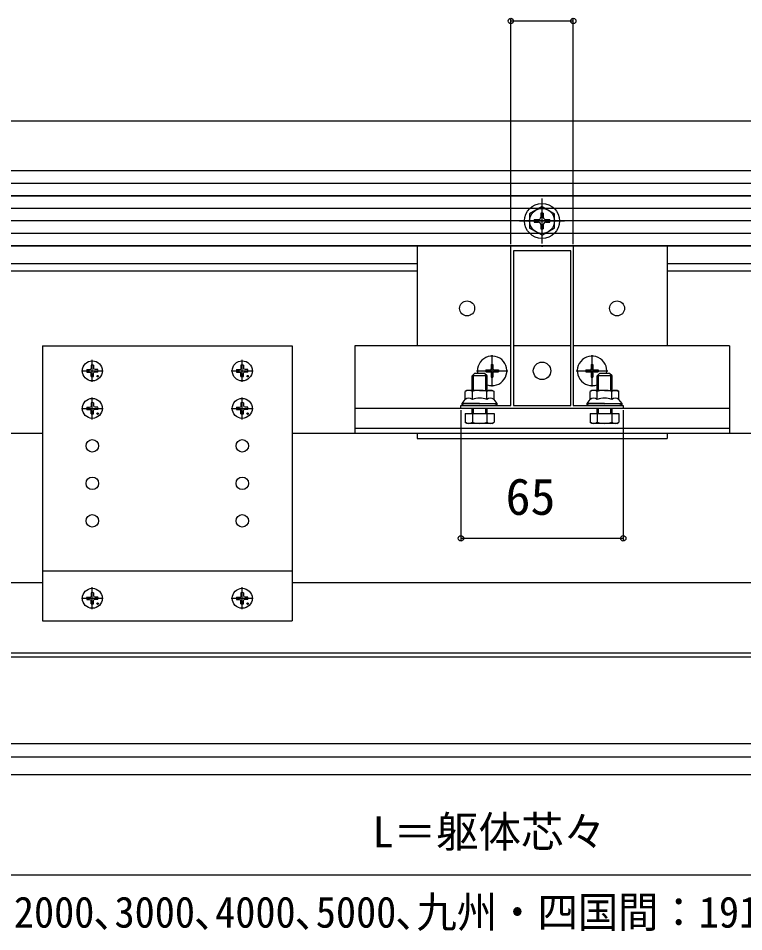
# Model space of a CAD drawing. Units: millimetres, scale not verified. Extents: x -875 to 875, y -1305 to 1298.
# Drawn here: x -162.4 to 127.9, y -134.6 to 230.9 of the extents above; entities that cross this region are included whole.
import ezdxf
from ezdxf.enums import TextEntityAlignment as Align

# ---------------------------------------------------------------- set-up
doc = ezdxf.new("R2010")
doc.units = ezdxf.units.MM
doc.header["$LTSCALE"] = 8
for name, color, linetype in [('0-3_YKK_11', 7, 'Continuous'), ('0-5_YKK_12', 2, 'Continuous'), ('0-6_YKK_13', 4, 'Continuous'), ('0-8_YKK_D', 6, 'Continuous')]:
    doc.layers.add(name, color=color, linetype=linetype)
doc.styles.add('ＭＳ ゴシック', font='')
doc.styles.get('ＭＳ ゴシック').set_extended_font_data('MS Gothic')

msp = doc.modelspace()

# ---------------------------------------------------------------- linework, layer by layer
at = {"layer": '0-3_YKK_11'}
for points in [[(79.7, 74.8), (14.7, 74.8), (14.7, 76), (21.742, 76), (21.925, 75.88), (22.475, 75.88), (22.658, 76), (34.7, 76), (34.7, 139.8), (46.742, 139.8), (46.925, 139.68), (47.475, 139.68), (47.658, 139.8), (59.7, 139.8), (59.7, 76), (71.742, 76), (71.925, 75.88), (72.475, 75.88), (72.658, 76), (79.7, 76)], [(35.7, 137.8), (35.7, 76), (58.7, 76), (58.7, 137.8)]]:
    msp.add_lwpolyline(points, close=True, dxfattribs=at)
at = {"layer": '0-5_YKK_12'}
for p, q in [((-746.88, 189.8), (734.7, 189.8)), ((-482.3, 159.8), (576.7, 159.8)), ((-520.3, 139.8), (614.7, 139.8)), ((-182.8, 132.8), (-2.8, 132.8)), ((97.2, 132.8), (277.2, 132.8)), ((-182.8, 129.8), (-2.8, 129.8)), ((97.2, 129.8), (277.2, 129.8)), ((34.7, 99.8), (-27.8, 99.8)), ((-27.8, 99.8), (-27.8, 64.8)), ((58.7, 99.8), (35.7, 99.8)), ((122.2, 99.8), (59.7, 99.8)), ((122.2, 99.8), (122.2, 64.8)), ((122.2, 74.8), (-27.8, 74.8)), ((122.2, 66.8), (-27.8, 66.8)), ((-152.8, 64.8), (-476.999, 64.8)), ((147.2, 64.8), (-52.8, 64.8)), ((122.2, 64.8), (-27.8, 64.8)), ((-232.8, 5.195), (-152.8, 5.195)), ((-52.8, 5.195), (147.2, 5.195)), ((327.2, -23.081), (-232.8, -23.081)), ((327.2, -24.696), (-232.8, -24.696)), ((327.2, -59.405), (-232.8, -59.405)), ((327.2, -64.805), (-232.8, -64.805))]:
    msp.add_line(p, q, dxfattribs=at)
msp.add_circle((47.2, 89.8), 3.5, dxfattribs=at)
at = {"layer": '0-6_YKK_13'}
for p, q in [((642.2, 169.8), (-547.8, 169.8)), ((642.2, 164.8), (-547.8, 164.8)), ((642.2, 159.8), (-547.8, 159.8)), ((47.2, 140.8), (47.2, 158.8)), ((642.2, 154.8), (-547.8, 154.8)), ((47.2, 155.55), (42.2, 152.663)), ((47.2, 155.55), (52.2, 152.663)), ((42.2, 152.663), (42.2, 146.937)), ((44.05, 150.3), (45.7, 150.3)), ((44.05, 150.3), (44.05, 149.3)), ((46.7, 152.95), (46.7, 151.3)), ((47.7, 152.95), (46.7, 152.95)), ((47.7, 152.95), (47.7, 151.3)), ((48.7, 150.3), (50.35, 150.3)), ((50.35, 149.3), (50.35, 150.3)), ((52.2, 146.937), (52.2, 152.663)), ((642.2, 149.8), (-547.8, 149.8)), ((38.2, 149.8), (56.2, 149.8)), ((47.2, 144.05), (42.2, 146.937)), ((44.05, 149.3), (45.7, 149.3)), ((46.7, 148.3), (46.7, 146.65)), ((46.7, 146.65), (47.7, 146.65)), ((47.2, 144.05), (52.2, 146.937)), ((47.7, 148.3), (47.7, 146.65)), ((48.7, 149.3), (50.35, 149.3)), ((642.2, 144.8), (-547.8, 144.8)), ((-2.8, 139.8), (97.2, 139.8)), ((-2.8, 139.8), (-2.8, 99.8)), ((97.2, 139.8), (97.2, 99.8)), ((-152.8, 99.8), (-152.8, -10.2)), ((-152.8, 99.8), (-52.8, 99.8)), ((-52.8, 99.8), (-52.8, -10.2)), ((27.2, 83.5), (27.2, 96.1)), ((67.2, 83.5), (67.2, 96.1)), ((-133.3, 92.045), (-133.319, 90.937)), ((-132.8, 85.4), (-132.8, 94.2)), ((-132.3, 92.045), (-132.281, 90.937)), ((-73.3, 92.045), (-73.319, 90.937)), ((-72.8, 85.4), (-72.8, 94.2)), ((-72.3, 92.045), (-72.281, 90.937)), ((26.85, 92.3), (27.55, 92.3)), ((26.85, 92.3), (26.85, 90.65)), ((27.55, 92.3), (27.55, 90.65)), ((66.85, 92.3), (67.55, 92.3)), ((66.85, 92.3), (66.85, 90.65)), ((67.55, 92.3), (67.55, 90.65)), ((-137.2, 89.8), (-128.4, 89.8)), ((-135.045, 90.3), (-133.937, 90.319)), ((-135.045, 89.3), (-133.937, 89.281)), ((-133.937, 90.319), (-133.42, 90.42)), ((-133.937, 89.281), (-133.42, 89.18)), ((-133.319, 90.937), (-133.42, 90.42)), ((-133.319, 88.663), (-133.42, 89.18)), ((-133.3, 87.555), (-133.319, 88.663)), ((-132.3, 87.555), (-132.281, 88.663)), ((-132.281, 90.937), (-132.18, 90.42)), ((-132.281, 88.663), (-132.18, 89.18)), ((-131.663, 90.319), (-132.18, 90.42)), ((-131.663, 89.281), (-132.18, 89.18)), ((-130.555, 90.3), (-131.663, 90.319)), ((-130.555, 89.3), (-131.663, 89.281)), ((-77.2, 89.8), (-68.4, 89.8)), ((-75.045, 90.3), (-73.937, 90.319)), ((-75.045, 89.3), (-73.937, 89.281)), ((-73.937, 90.319), (-73.42, 90.42)), ((-73.937, 89.281), (-73.42, 89.18)), ((-73.319, 90.937), (-73.42, 90.42)), ((-73.319, 88.663), (-73.42, 89.18)), ((-73.3, 87.555), (-73.319, 88.663)), ((-72.3, 87.555), (-72.281, 88.663)), ((-72.281, 90.937), (-72.18, 90.42)), ((-72.281, 88.663), (-72.18, 89.18)), ((-71.663, 90.319), (-72.18, 90.42)), ((-71.663, 89.281), (-72.18, 89.18)), ((-70.555, 90.3), (-71.663, 90.319)), ((-70.555, 89.3), (-71.663, 89.281)), ((25.2, 87.8), (19.2, 87.8)), ((19.74, 82), (19.74, 88.34)), ((20.9, 89.8), (33.5, 89.8)), ((24.66, 82), (24.66, 88.34)), ((24.7, 90.15), (24.7, 89.45)), ((24.7, 90.15), (26.35, 90.15)), ((24.7, 89.45), (26.35, 89.45)), ((26.85, 88.95), (26.85, 87.3)), ((27.55, 88.95), (27.55, 87.3)), ((28.05, 90.15), (29.7, 90.15)), ((28.05, 89.45), (29.7, 89.45)), ((29.7, 90.15), (29.7, 89.45)), ((60.9, 89.8), (73.5, 89.8)), ((64.7, 90.15), (64.7, 89.45)), ((64.7, 90.15), (66.35, 90.15)), ((64.7, 89.45), (66.35, 89.45)), ((66.85, 88.95), (66.85, 87.3)), ((67.55, 88.95), (67.55, 87.3)), ((68.05, 90.15), (69.7, 90.15)), ((68.05, 89.45), (69.7, 89.45)), ((75.2, 87.8), (69.2, 87.8)), ((69.7, 90.15), (69.7, 89.45)), ((69.74, 82), (69.74, 88.34)), ((74.66, 82), (74.66, 88.34)), ((26.85, 87.3), (27.55, 87.3)), ((66.85, 87.3), (67.55, 87.3)), ((17.2, 82), (16.426, 81.553)), ((16.426, 78.4), (16.426, 81.553)), ((22.2, 82), (17.2, 82)), ((19.313, 78.4), (19.313, 81.553)), ((22.2, 82), (27.2, 82)), ((25.087, 78.4), (25.087, 81.553)), ((27.2, 82), (27.974, 81.553)), ((27.974, 78.4), (27.974, 81.553)), ((67.2, 82), (66.426, 81.553)), ((66.426, 78.4), (66.426, 81.553)), ((72.2, 82), (67.2, 82)), ((69.313, 78.4), (69.313, 81.553)), ((72.2, 82), (77.2, 82)), ((75.087, 78.4), (75.087, 81.553)), ((77.2, 82), (77.974, 81.553)), ((77.974, 78.4), (77.974, 81.553)), ((-133.3, 77.045), (-133.319, 75.937)), ((-132.8, 70.4), (-132.8, 79.2)), ((-132.3, 77.045), (-132.281, 75.937)), ((-73.3, 77.045), (-73.319, 75.937)), ((-72.8, 70.4), (-72.8, 79.2)), ((-72.3, 77.045), (-72.281, 75.937)), ((15.2, 76), (15.2, 76.8)), ((29.2, 76), (29.2, 76.8)), ((65.2, 76), (65.2, 76.8)), ((79.2, 76), (79.2, 76.8)), ((-137.2, 74.8), (-128.4, 74.8)), ((-135.045, 75.3), (-133.937, 75.319)), ((-135.045, 74.3), (-133.937, 74.281)), ((-133.937, 75.319), (-133.42, 75.42)), ((-133.937, 74.281), (-133.42, 74.18)), ((-133.319, 75.937), (-133.42, 75.42)), ((-133.319, 73.663), (-133.42, 74.18)), ((-133.3, 72.555), (-133.319, 73.663)), ((-132.3, 72.555), (-132.281, 73.663)), ((-132.281, 75.937), (-132.18, 75.42)), ((-132.281, 73.663), (-132.18, 74.18)), ((-131.663, 75.319), (-132.18, 75.42)), ((-131.663, 74.281), (-132.18, 74.18)), ((-130.555, 75.3), (-131.663, 75.319)), ((-130.555, 74.3), (-131.663, 74.281)), ((-77.2, 74.8), (-68.4, 74.8)), ((-75.045, 75.3), (-73.937, 75.319)), ((-75.045, 74.3), (-73.937, 74.281)), ((-73.937, 75.319), (-73.42, 75.42)), ((-73.937, 74.281), (-73.42, 74.18)), ((-73.319, 75.937), (-73.42, 75.42)), ((-73.319, 73.663), (-73.42, 74.18)), ((-73.3, 72.555), (-73.319, 73.663)), ((-72.3, 72.555), (-72.281, 73.663)), ((-72.281, 75.937), (-72.18, 75.42)), ((-72.281, 73.663), (-72.18, 74.18)), ((-71.663, 75.319), (-72.18, 75.42)), ((-71.663, 74.281), (-72.18, 74.18)), ((-70.555, 75.3), (-71.663, 75.319)), ((-70.555, 74.3), (-71.663, 74.281)), ((22.2, 76), (15.2, 76)), ((19.2, 72.8), (19.2, 74.8)), ((19.74, 72.8), (19.74, 74.8)), ((22.2, 76), (29.2, 76)), ((24.66, 72.8), (24.66, 74.8)), ((25.2, 72.8), (25.2, 74.8)), ((72.2, 76), (65.2, 76)), ((69.2, 72.8), (69.2, 74.8)), ((69.74, 72.8), (69.74, 74.8)), ((72.2, 76), (79.2, 76)), ((74.66, 72.8), (74.66, 74.8)), ((75.2, 72.8), (75.2, 74.8)), ((16.426, 72.8), (16.426, 69.247)), ((19.313, 72.8), (19.313, 69.247)), ((25.087, 72.8), (25.087, 69.247)), ((66.426, 72.8), (66.426, 69.247)), ((69.313, 72.8), (69.313, 69.247)), ((75.087, 72.8), (75.087, 69.247)), ((17.2, 68.8), (16.426, 69.247)), ((27.2, 68.8), (17.2, 68.8)), ((27.2, 68.8), (27.974, 69.247)), ((67.2, 68.8), (66.426, 69.247)), ((77.2, 68.8), (67.2, 68.8)), ((77.2, 68.8), (77.974, 69.247)), ((97.2, 64.8), (-2.8, 64.8)), ((-2.8, 64.8), (-2.8, 62.8)), ((-2.8, 62.8), (97.2, 62.8)), ((97.2, 64.8), (97.2, 62.8)), ((-152.8, 9.8), (-52.8, 9.8)), ((-133.3, 1.045), (-133.319, -0.063)), ((-132.8, -5.6), (-132.8, 3.2)), ((-132.3, 1.045), (-132.281, -0.063)), ((-73.3, 1.045), (-73.319, -0.063)), ((-72.8, -5.6), (-72.8, 3.2)), ((-72.3, 1.045), (-72.281, -0.063)), ((-137.2, -1.2), (-128.4, -1.2)), ((-135.045, -0.7), (-133.937, -0.681)), ((-135.045, -1.7), (-133.937, -1.719)), ((-133.937, -0.681), (-133.42, -0.58)), ((-133.937, -1.719), (-133.42, -1.82)), ((-133.319, -0.063), (-133.42, -0.58)), ((-133.319, -2.337), (-133.42, -1.82)), ((-133.3, -3.445), (-133.319, -2.337)), ((-132.3, -3.445), (-132.281, -2.337)), ((-132.281, -0.063), (-132.18, -0.58)), ((-132.281, -2.337), (-132.18, -1.82)), ((-131.663, -0.681), (-132.18, -0.58)), ((-131.663, -1.719), (-132.18, -1.82)), ((-130.555, -0.7), (-131.663, -0.681)), ((-130.555, -1.7), (-131.663, -1.719)), ((-77.2, -1.2), (-68.4, -1.2)), ((-75.045, -0.7), (-73.937, -0.681)), ((-75.045, -1.7), (-73.937, -1.719)), ((-73.937, -0.681), (-73.42, -0.58)), ((-73.937, -1.719), (-73.42, -1.82)), ((-73.319, -0.063), (-73.42, -0.58)), ((-73.319, -2.337), (-73.42, -1.82)), ((-73.3, -3.445), (-73.319, -2.337)), ((-72.3, -3.445), (-72.281, -2.337)), ((-72.281, -0.063), (-72.18, -0.58)), ((-72.281, -2.337), (-72.18, -1.82)), ((-71.663, -0.681), (-72.18, -0.58)), ((-71.663, -1.719), (-72.18, -1.82)), ((-70.555, -0.7), (-71.663, -0.681)), ((-70.555, -1.7), (-71.663, -1.719)), ((-152.8, -10.2), (-52.8, -10.2))]:
    msp.add_line(p, q, dxfattribs=at)
for points in [[(642.2, 169.8), (642.2, 139.8), (-547.8, 139.8)], [(19.2, 82), (19.2, 87.8), (20.2, 88.8)], [(25.2, 82), (25.2, 87.8), (24.2, 88.8), (20.2, 88.8)], [(69.2, 82), (69.2, 87.8), (70.2, 88.8)], [(75.2, 82), (75.2, 87.8), (74.2, 88.8), (70.2, 88.8)], [(22.2, 76.8), (15.2, 76.8), (16.426, 78.4)], [(22.2, 76.8), (29.2, 76.8), (27.974, 78.4)], [(72.2, 76.8), (65.2, 76.8), (66.426, 78.4)], [(72.2, 76.8), (79.2, 76.8), (77.974, 78.4)], [(16.426, 72.8), (27.974, 72.8), (27.974, 69.247)], [(66.426, 72.8), (77.974, 72.8), (77.974, 69.247)], [(326.2, -71.805), (-231.8, -71.805), (-231.8, -64.805)]]:
    msp.add_lwpolyline(points, dxfattribs=at)
for centre, radius in [((47.2, 149.8), 7), ((47.2, 149.8), 5), ((17.2, 114.8), 3), ((77.2, 114.8), 3), ((-132.8, 89.8), 4), ((-72.8, 89.8), 4), ((-130.679, 87.679), 0.3), ((-70.679, 87.679), 0.3), ((-132.8, 74.8), 4), ((-72.8, 74.8), 4), ((-130.679, 72.679), 0.3), ((-70.679, 72.679), 0.3), ((-132.8, 59.8), 2.5), ((-72.8, 59.8), 2.5), ((-132.8, 44.8), 2.5), ((-72.8, 44.8), 2.5), ((-132.8, 29.8), 2.5), ((-72.8, 29.8), 2.5), ((-132.8, -1.2), 4), ((-72.8, -1.2), 4), ((-130.679, -3.321), 0.3), ((-70.679, -3.321), 0.3)]:
    msp.add_circle(centre, radius, dxfattribs=at)
for centre, radius, start, end in [((45.7, 151.3), 1, 270, 0), ((48.7, 151.3), 1, 180, 270), ((45.7, 148.3), 1, 0, 90), ((48.7, 148.3), 1, 90, 180), ((27.2, 89.8), 5.9, 250.18507, 189.7569), ((67.2, 89.8), 5.9, 350.2431, 289.81493), ((-132.8, 89.8), 2.3, 77.44414, 102.55586), ((-72.8, 89.8), 2.3, 77.44414, 102.55586), ((-132.8, 89.8), 2.3, 167.44414, 192.55586), ((-132.8, 89.8), 2.3, 347.44414, 12.55586), ((-72.8, 89.8), 2.3, 167.44414, 192.55586), ((-72.8, 89.8), 2.3, 347.44414, 12.55586), ((26.35, 90.65), 0.5, 270, 0), ((26.35, 88.95), 0.5, 0, 90), ((28.05, 90.65), 0.5, 180, 270), ((28.05, 88.95), 0.5, 90, 180), ((66.35, 90.65), 0.5, 270, 0), ((66.35, 88.95), 0.5, 0, 90), ((68.05, 90.65), 0.5, 180, 270), ((68.05, 88.95), 0.5, 90, 180), ((-132.8, 89.8), 2.3, 257.44414, 282.55586), ((-72.8, 89.8), 2.3, 257.44414, 282.55586), ((17.87, 79.444), 2.556, 55.61575, 124.38425), ((22.2, 72.447), 9.553, 90, 107.58795), ((22.2, 72.447), 9.553, 72.41205, 90), ((26.53, 79.444), 2.556, 55.61575, 124.38425), ((67.87, 79.444), 2.556, 55.61575, 124.38425), ((72.2, 72.447), 9.553, 90, 107.58795), ((72.2, 72.447), 9.553, 72.41205, 90), ((76.53, 79.444), 2.556, 55.61575, 124.38425), ((-132.8, 74.8), 2.3, 77.44414, 102.55586), ((-72.8, 74.8), 2.3, 77.44414, 102.55586), ((17.87, 76.291), 2.556, 55.61575, 124.38425), ((22.2, 69.293), 9.553, 90, 107.58795), ((22.2, 69.293), 9.553, 72.41205, 90), ((26.53, 76.291), 2.556, 55.61575, 124.38425), ((67.87, 76.291), 2.556, 55.61575, 124.38425), ((72.2, 69.293), 9.553, 90, 107.58795), ((72.2, 69.293), 9.553, 72.41205, 90), ((76.53, 76.291), 2.556, 55.61575, 124.38425), ((-132.8, 74.8), 2.3, 167.44414, 192.55586), ((-132.8, 74.8), 2.3, 347.44414, 12.55586), ((-72.8, 74.8), 2.3, 167.44414, 192.55586), ((-72.8, 74.8), 2.3, 347.44414, 12.55586), ((-132.8, 74.8), 2.3, 257.44414, 282.55586), ((-72.8, 74.8), 2.3, 257.44414, 282.55586), ((17.87, 71.356), 2.556, 235.61575, 304.38425), ((22.2, 78.353), 9.553, 252.41205, 287.58795), ((26.53, 71.356), 2.556, 235.61575, 304.38425), ((67.87, 71.356), 2.556, 235.61575, 304.38425), ((72.2, 78.353), 9.553, 252.41205, 287.58795), ((76.53, 71.356), 2.556, 235.61575, 304.38425), ((-132.8, -1.2), 2.3, 77.44414, 102.55586), ((-72.8, -1.2), 2.3, 77.44414, 102.55586), ((-132.8, -1.2), 2.3, 167.44414, 192.55586), ((-132.8, -1.2), 2.3, 257.44414, 282.55586), ((-132.8, -1.2), 2.3, 347.44414, 12.55586), ((-72.8, -1.2), 2.3, 167.44414, 192.55586), ((-72.8, -1.2), 2.3, 257.44414, 282.55586), ((-72.8, -1.2), 2.3, 347.44414, 12.55586)]:
    msp.add_arc(centre, radius, start, end, dxfattribs=at)
for centre, start_param, end_param in [((16.7, 76.8), 3.1415927, 4.712389), ((27.7, 76.8), 4.712389, 6.2831853), ((66.7, 76.8), 3.1415927, 4.712389), ((77.7, 76.8), 4.712389, 6.2831853)]:
    msp.add_ellipse(centre, major_axis=(1.5, 0), ratio=0.533333, start_param=start_param, end_param=end_param, dxfattribs=at)
at = {"layer": '0-8_YKK_D'}
for p, q in [((34.7, 140.5), (34.7, 230.8)), ((59.7, 140.5), (59.7, 230.8)), ((34.7, 229.8), (59.7, 229.8)), ((14.7, 74.1), (14.7, 21.8)), ((79.7, 74.1), (79.7, 21.8)), ((14.7, 22.8), (79.7, 22.8)), ((-585.3, -111.805), (679.7, -111.805))]:
    msp.add_line(p, q, dxfattribs=at)
for centre in [(34.7, 229.8), (59.7, 229.8), (14.7, 22.8), (79.7, 22.8)]:
    msp.add_circle(centre, 1.075, dxfattribs=at)

# ---------------------------------------------------------------- texts
at = {"layer": '0-8_YKK_D', "style": 'ＭＳ ゴシック'}
for s, height, p in [('65', 14.66, (32.598, 27.8)), ('L＝躯体芯々', 12.46, (-20.703, -104.584))]:
    msp.add_text(s, height=height, dxfattribs=at).set_placement(p, align=Align.BOTTOM_LEFT)
at = {"layer": '0-8_YKK_D', "style": 'ＭＳ ゴシック', "width": 0.95}
msp.add_text('（関東間：1820､2730､3640､4550､MM：2000､3000､4000､5000､九州・四国間：1910､2865､3820､4775）', height=12.46, dxfattribs=at).set_placement((-438.309, -136.703), align=Align.BOTTOM_LEFT)

doc.saveas('drawing.dxf')
